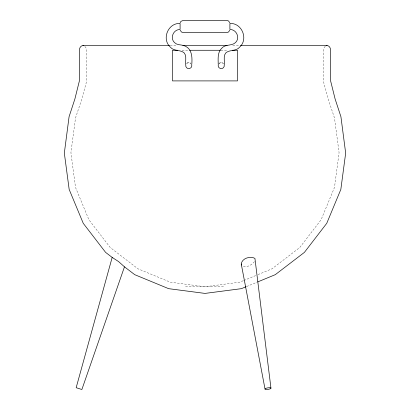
<?xml version="1.0" encoding="UTF-8"?>
<svg xmlns="http://www.w3.org/2000/svg" width="410" height="410" viewBox="0 0 410 410"><rect width="100%" height="100%" fill="white"/><g stroke="black" fill="none" stroke-linecap="round" stroke-linejoin="round"><path stroke-width="0.31" stroke-dasharray="2.05 1.54" d="M186.529 63.499L188.743 62.52L190.896 63.417A3.07 3.044 -90 0 0 186.591 63.417M254.518 261.58C251.807 264.86 246.738 268.222 242.5 265.921M325.294 46.192L323.997 47.919L323.521 50.271L323.521 81.882L328.477 100.025L334.504 117.988L339.07 152.689L334.504 187.385L321.107 219.724L299.802 247.486L272.035 268.796L256.747 275.125M219.104 63.417L221.256 62.52L223.47 63.499M243.227 280.727L239.701 282.188L205 286.759L170.299 282.188L137.965 268.796L110.198 247.486L88.893 219.724L75.496 187.385L70.93 152.689L75.496 117.988L81.523 100.025L86.479 81.882L86.479 50.271L86.003 47.919L84.706 46.192M243.817 280.486L256.163 275.371M246.63 286.498L257.147 282.157M170.206 45.561L177.197 45.561M232.803 45.561L239.794 45.561M182.05 50.271L189.061 50.271M220.939 50.271L227.95 50.271M185.556 286.759L224.444 286.759M218.617 64.052A3.07 3.044 -90 0 1 223.409 63.417"/><path stroke-width="0.61" d="M265.029 389.054L241.259 264.009C241.905 258.238 250.407 255.748 254.928 258.392L270.954 388.162A2.993 0.769 -8.9 0 1 266.561 389.5A2.993 0.769 -8.9 0 1 266.459 388.162A2.993 0.769 -8.9 0 1 270.954 388.162M112.176 257.413L76.157 387.716L81.877 389.5L124.471 266.823L118.582 261.58L112.176 257.413L105.606 252.386L83.245 223.317L69.167 189.451L64.334 153.099L69.075 116.732L74.902 98.918L79.386 80.903L79.386 50.271C79.371 48.19 80.616 45.679 82.933 45.561L169.566 45.561M180.2 22.683L180.959 21.361L183.044 20.5L226.955 20.5L228.431 20.895L229.8 22.683M229.8 30.294L228.431 32.082L226.955 32.477L183.044 32.477L181.568 32.082L180.2 30.294M246.041 286.739L241.367 288.666L205 293.411L168.633 288.666L134.731 274.674L124.471 266.823M257.731 281.911L275.269 274.674L304.394 252.386L326.755 223.317L340.833 189.451L345.666 153.099L340.925 116.732L335.098 98.918L330.614 80.903L330.614 50.271C330.629 48.19 329.384 45.679 327.067 45.561L240.434 45.561M326.15 45.72L327.067 45.561M179.698 23.442C168.013 23.103 161.576 39.011 170.16 46.93C173.635 51.481 179.928 49.518 183.982 52.659C186.945 55.811 185.243 60.577 185.699 64.406M182.886 45.561L227.114 45.561M177.586 50.271L172.487 50.271L172.487 80.903L237.513 80.903L237.513 50.271L232.414 50.271M189.702 50.271L220.298 50.271M230.302 23.442C241.987 23.103 248.424 39.011 239.84 46.93C236.365 51.481 230.071 49.518 226.018 52.659C223.055 55.811 224.757 60.577 224.301 64.406M82.933 45.561L83.85 45.72M241.259 264.009L241.654 265.065M229.902 23.442L229.902 29.53C236.508 29.156 240.368 38.084 235.499 42.589C231.645 46.253 225.218 43.896 221.677 48.318C217.315 52.521 218.197 58.943 218.212 64.406M191.788 64.406C192.264 58.035 192.305 49.953 185.858 46.422C182.353 44.177 177.515 45.776 174.501 42.589C169.632 38.084 173.491 29.156 180.098 29.53L180.098 23.442M191.685 64.795A3.07 3.044 -90 0 1 191.383 67.122L190.896 67.758A3.07 3.044 -90 0 1 185.802 64.795M224.198 64.795A3.07 3.044 -90 0 1 219.104 67.758L218.617 67.122A3.07 3.044 -90 0 1 218.315 64.795"/></g></svg>
